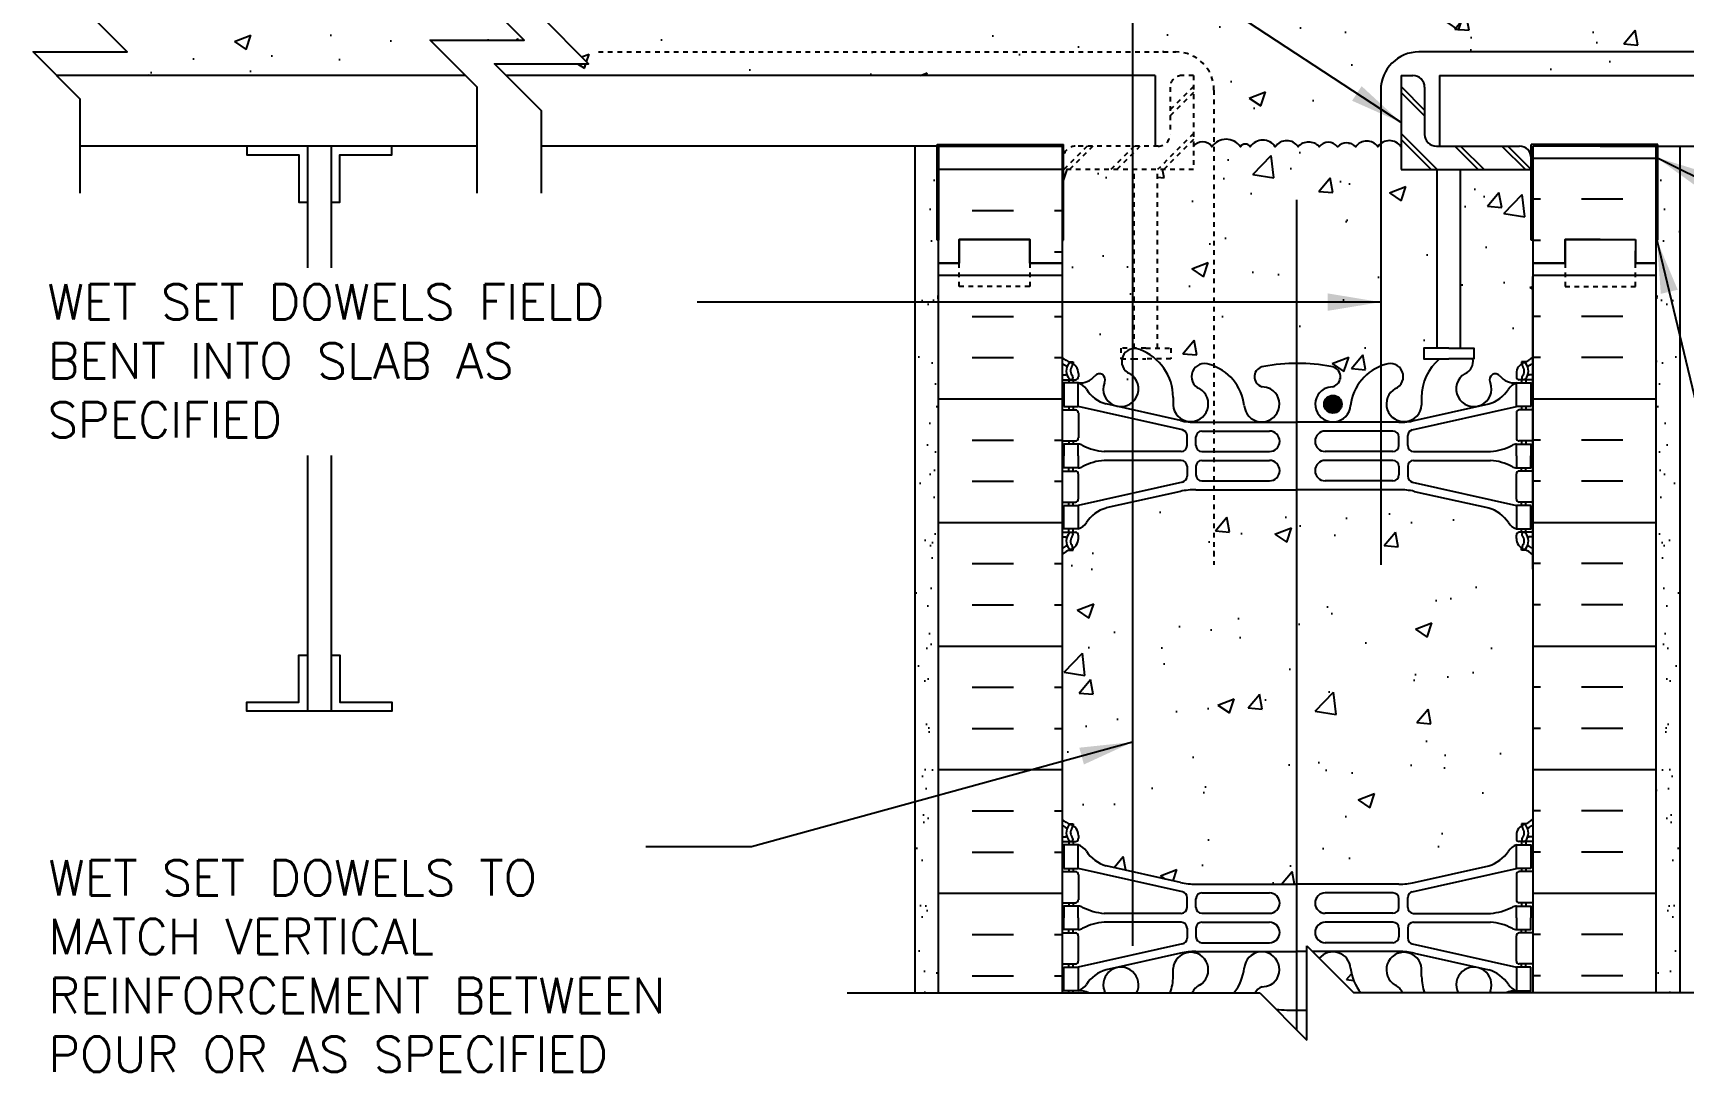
# Model space of a CAD drawing. Header units: inches. Extents: x 327.1 to 422.2, y 123.4 to 190.9.
# Drawn here: x 368.47 to 403.55, y 150.19 to 172.25 of the extents above; entities that cross this region are included whole.
import ezdxf

# ---------------------------------------------------------------- set-up
doc = ezdxf.new("R2010")
doc.units = ezdxf.units.IN
doc.header["$LTSCALE"] = 0.5
doc.header["$MEASUREMENT"] = 0
doc.linetypes.add('DASHED2', pattern=[0.375, 0.25, -0.125])
doc.linetypes.add('HIDDEN2', pattern=[0.1875, 0.125, -0.0625])
for name, color, linetype in [('HATCH', 12, 'Continuous'), ('line25', 2, 'Continuous'), ('LINE3', 3, 'Continuous'), ('LINE50', 5, 'Continuous'), ('LINE9', 9, 'Continuous'), ('TEXT', 4, 'Continuous'), ('Web_Edge', 9, 'Continuous')]:
    doc.layers.add(name, color=color, linetype=linetype)
doc.styles.add('DIM', font='romans.shx', dxfattribs={"width": 0.7})
doc.styles.add('ROMANS', font='romans.shx', dxfattribs={"height": 0.75})
doc.dimstyles.new('ext_12', dxfattribs={"dimscale": 12, "dimtxt": 0.09375, "dimasz": 0.09375, "dimexe": 0.09375, "dimexo": 0.0625, "dimgap": 0.0625, "dimtad": 1, "dimdec": 1, "dimzin": 3, "dimdsep": 46, "dimlunit": 4, "dimtxsty": 'DIM', "dimcen": 0.09, "dimdle": 0.09375, "dimclrt": 4, "dimadec": 0, "dimazin": 0, "dimtfac": 1, "dimtdec": 1, "dimtmove": 2, "dimatfit": 3, "dimfxl": 1, "dimfrac": 2, "dimtolj": 1, "dimtzin": 0, "dimarcsym": 0})

msp = doc.modelspace()

# ---------------------------------------------------------------- hatches: boundary and pattern name
at = {"layer": 'HATCH'}
h = msp.add_hatch(dxfattribs=at)
h.set_pattern_fill('AR-CONC', color=256, scale=0.5)
h.set_pattern_definition([(50, (0, 0), (3.5863, -0.31376), [0.375, -4.125]), (355, (0, 0), (-0.693757, 3.76096), [0.3, -3.3]), (100.45144, (0.299, -0.026), (2.892544, 3.4472), [0.3187, -3.50571]), (46.1842, (0, 1), (5.336207, -0.827596), [0.5625, -6.1875]), (96.6356, (0.4447, 0.931), (4.67331, 4.870593), [0.47805, -5.25857]), (351.1842, (0, 1), (4.67331, 4.87059), [0.45, -4.95]), (21, (0.5, 0.75), (2.984535, -2.013094), [0.375, -4.125]), (326, (0.5, 0.75), (1.216577, 3.62575), [0.3, -3.3]), (71.45144, (0.7487, 0.5822), (4.201112, 1.612656), [0.3187, -3.50571]), (37.5, (0, 0), (0.0607993, 1.6644693), [0, -3.26, 0, -3.35, 0, -3.3125]), (7.5, (0, 0), (1.315348, 1.9720586), [0, -1.91, 0, -3.185, 0, -1.2625]), (327.5, (-1.115, 0), (2.669112, -0.1127744), [0, -1.25, 0, -3.9, 0, -5.175]), (317.5, (-1.615, 0), (2.915931, 0.500525), [0, -1.625, 0, -2.59, 0, -3.675])])
h.paths.add_polyline_path([(400.332, 185.367), (400.332, 187.367, 0.08841), (400.186, 187.464), (400.096, 187.464), (400.096, 187.506, -0.249069), (399.986, 187.713), (399.986, 187.78, -0.414214), (400.048, 187.843), (399.73, 187.845, 0.072489), (399.633, 187.762, -0.764001), (399.416, 187.867), (398.749, 187.867, 0.143503), (398.895, 187.714, -1), (398.681, 187.203, -0.223023), (398.033, 187.867), (397.566, 187.867, -0.648279), (397.198, 187.52, -0.153931), (396.681, 187.867), (396.228, 187.867, -0.507939), (396.046, 187.562, -0.055842), (395.207, 187.5), (395.207, 186.867), (394.207, 187.867), (393.982, 187.867, -0.153931), (393.466, 187.52, -0.648279), (393.097, 187.867), (392.631, 187.867, -0.223023), (391.983, 187.203, -1), (391.769, 187.714, 0.143503), (391.915, 187.867), (391.248, 187.867, -0.763977), (391.03, 187.762, 0.09782), (390.895, 187.867), (390.615, 187.843, -0.414214), (390.678, 187.78), (390.678, 187.713, -0.249069), (390.568, 187.506), (390.568, 187.464), (390.478, 187.464, 0.088416), (390.332, 187.367), (390.332, 185.367), (390.332, 184.607), (390.411, 184.849, -0.725737), (390.517, 184.868), (390.566, 184.718), (390.692, 184.718, -0.414214), (390.742, 184.668), (390.742, 184.638), (390.842, 184.638), (390.842, 182.801, 0.108933), (390.994, 182.914, -0.8344), (391.206, 182.788), (391.194, 182.767, 2.155404), (391.733, 182.961, -1), (391.947, 183.473, -0.311223), (392.655, 182.457), (392.655, 182.292, 1.661382), (393.216, 182.644, -1), (393.43, 183.155, -0.307094), (394.168, 182.26, 1.604516), (394.727, 182.636, 0.055617), (394.548, 182.681, -0.843243), (394.582, 183.114, -0.049932), (395.332, 183.178, -0.049932), (396.082, 183.114, -0.843243), (396.116, 182.681, 0.055617), (395.937, 182.636, 1.604516), (396.495, 182.26, -0.307094), (397.234, 183.155, -1), (397.448, 182.644, 1.661382), (398.009, 182.292), (398.008, 182.437, -0.316114), (398.717, 183.473, -1), (398.931, 182.961, 2.155404), (399.469, 182.767), (399.458, 182.788, -0.834375), (399.669, 182.914, 0.10894), (399.822, 182.801), (399.822, 184.638), (399.922, 184.638), (399.922, 184.668, -0.414214), (399.972, 184.718), (400.098, 184.718), (400.141, 184.849, -0.725737), (400.247, 184.868), (400.332, 184.607)])
h.paths.add_polyline_path([(395.256, 181.373, 0.225652), (394.881, 181.748), (391.217, 181.748, 0.225652), (390.842, 181.373), (390.842, 180.533, 0.225652), (391.217, 180.158), (394.881, 180.158, 0.225652), (395.256, 180.533)])
h.paths.add_polyline_path([(395.256, 179.592, 0.225652), (394.881, 179.967), (391.217, 179.967, 0.225652), (390.842, 179.592), (390.842, 178.751, 0.225652), (391.217, 178.376), (394.881, 178.376, 0.225652), (395.256, 178.751)])
h.paths.add_polyline_path([(399.822, 179.592, 0.225652), (399.447, 179.967), (395.783, 179.967, 0.225652), (395.408, 179.592), (395.408, 178.751, 0.225652), (395.783, 178.376), (399.447, 178.376, 0.225652), (399.822, 178.751)])
h.paths.add_polyline_path([(399.822, 181.373, 0.225652), (399.447, 181.748), (395.783, 181.748, 0.225652), (395.408, 181.373), (395.408, 180.533, 0.225652), (395.783, 180.158), (399.447, 180.158, 0.225652), (399.822, 180.533)])
h.paths.add_polyline_path([(399.822, 176.054), (399.702, 176.254), (399.702, 176.367), (399.702, 176.479), (399.822, 176.679), (399.822, 178.04, 0.268138), (399.661, 178.189), (391.003, 178.189, 0.268156), (390.842, 178.04), (390.842, 176.679), (390.962, 176.479), (390.962, 176.367), (390.962, 176.254), (390.842, 176.054), (390.842, 174.693, 0.268156), (391.003, 174.545), (399.661, 174.545, 0.268138), (399.822, 174.693)])
h.paths.add_polyline_path([(394.881, 174.357), (391.217, 174.357, 0.225652), (390.842, 173.982), (390.842, 173.804, -0.074378), (391.012, 173.751, -0.520567), (391.371, 173.608, -0.520567), (391.713, 173.755, -0.520567), (392.285, 173.715, -0.520567), (392.567, 173.836, -0.520567), (392.929, 173.992, -0.362673), (393.582, 174.091, -0.132818), (393.768, 173.896, -0.520567), (394.072, 173.775, -0.520567), (394.563, 173.818, -0.520567), (394.908, 173.867, -0.268957), (395.235, 174.034, 0.202087)])
h.paths.add_polyline_path([(411.395, 173.851), (399.967, 173.851), (399.967, 173.867, 0.513851), (399.506, 173.889, 0.520567), (398.908, 173.867, 0.520567), (398.563, 173.818, 0.520567), (398.072, 173.775, 0.222996), (397.967, 173.908, 0.222996), (397.861, 173.775, 0.520567), (397.371, 173.818, 0.520567), (397.026, 173.867, 0.520567), (396.427, 173.889, 0.513851), (395.967, 173.867, 0.513851), (395.506, 173.889, 0.520567), (394.908, 173.867, 0.520567), (394.563, 173.818, 0.520567), (394.072, 173.775, 0.520567), (393.768, 173.896, 0.132818), (393.582, 174.091, 0.362673), (392.929, 173.992, 0.520567), (392.567, 173.836, 0.520567), (392.285, 173.715, 0.520567), (391.713, 173.755, 0.520567), (391.371, 173.608, 0.520567), (391.012, 173.751, 0.074378), (390.842, 173.804, 0.060531), (390.697, 173.81), (390.697, 173.851), (379.269, 173.851), (379.269, 172.601), (380.269, 171.601), (378.269, 171.601), (378.519, 171.351), (392.313, 171.351), (392.313, 169.851), (392.377, 169.851, 0.414214), (392.627, 170.101), (392.627, 171.101, -0.414214), (392.877, 171.351), (393.127, 171.351), (393.127, 169.847, -0.506637), (393.516, 169.839, -0.520567), (394.12, 169.839, -0.520567), (394.332, 169.839, -0.520567), (394.863, 169.839, -0.520567), (395.349, 169.839, -0.435584), (395.796, 169.839, -0.484254), (396.184, 169.839, -0.42751), (396.576, 169.839, -0.520567), (397.039, 169.839, -0.522), (397.536, 169.838), (397.536, 171.351), (397.786, 171.351, -0.414214), (398.036, 171.101), (398.036, 170.101, 0.414214), (398.286, 169.851), (398.351, 169.851), (398.351, 171.351), (412.145, 171.351), (412.395, 171.601), (410.395, 171.601), (411.395, 172.601)])
h.paths.add_polyline_path([(399.506, 173.889, -0.319149), (399.822, 173.981), (399.822, 173.982, 0.225652), (399.447, 174.357), (395.783, 174.357, 0.225652), (395.408, 173.982), (395.408, 173.979, -0.091779), (395.506, 173.889, -0.513851), (395.967, 173.867, -0.513851), (396.427, 173.889, -0.520567), (397.026, 173.867, -0.520567), (397.371, 173.818, -0.520567), (397.861, 173.775, -0.222996), (397.967, 173.908, -0.222996), (398.072, 173.775, -0.520567), (398.563, 173.818, -0.520567), (398.908, 173.867, -0.520567)])
h.paths.add_polyline_path([(376.904, 172.101), (378.904, 172.101), (377.983, 173.022), (369.466, 173.022), (369.466, 172.851), (370.466, 171.851), (368.466, 171.851), (368.966, 171.351), (377.654, 171.351)])
h.paths.add_polyline_path([(377.904, 173.851), (369.466, 173.851), (369.466, 173.022), (377.983, 173.022), (377.904, 173.101)])
h.paths.add_polyline_path([(421.197, 172.851), (421.197, 173.022), (412.68, 173.022), (411.76, 172.101), (413.76, 172.101), (413.01, 171.351), (421.697, 171.351), (422.197, 171.851), (420.197, 171.851)])
h.paths.add_polyline_path([(421.197, 173.851), (412.76, 173.851), (412.76, 173.101), (412.68, 173.022), (421.197, 173.022)])
h.paths.add_polyline_path([(398.301, 169.351), (397.536, 169.351), (397.536, 169.838, 0.522), (397.039, 169.839, 0.520567), (396.576, 169.839, 0.42751), (396.184, 169.839, 0.484254), (395.796, 169.839, 0.435584), (395.349, 169.839, 0.520567), (394.863, 169.839, 0.520567), (394.332, 169.839, 0.520567), (394.12, 169.839, 0.463125), (393.56, 169.891), (393.56, 165.18, -0.280812), (394.204, 164.318, 1.604516), (394.763, 164.693, 0.044004), (394.622, 164.733, -0.921438), (394.618, 165.171, -0.047544), (395.332, 165.236, -0.047544), (396.046, 165.171, -0.921438), (396.042, 164.733, 0.044004), (395.901, 164.693, 1.604516), (396.459, 164.318, -0.307094), (397.198, 165.213, -1), (397.412, 164.702, 1.661382), (397.973, 164.349), (397.972, 164.495, -0.220594), (398.349, 165.333), (398.022, 165.333), (398.022, 165.559), (398.301, 165.559)])
h.paths.add_polyline_path([(400.332, 167.851), (400.301, 167.851), (400.301, 169.351), (398.801, 169.351), (398.801, 165.559), (399.079, 165.559), (399.079, 165.333), (399.059, 165.333, -0.360987), (398.895, 165.019, 2.155404), (399.433, 164.825), (399.422, 164.846, -0.834375), (399.633, 164.972, 0.23174), (399.991, 164.821), (400.096, 164.821), (400.096, 164.891), (400.048, 164.891, -0.414214), (399.986, 164.953), (399.986, 165.021, -0.249069), (400.096, 165.228), (400.096, 165.269), (400.186, 165.269, 0.08841), (400.332, 165.367)])
h.paths.add_polyline_path([(393.56, 169.891, 0.046283), (393.516, 169.839, 0.506637), (393.127, 169.847), (393.127, 169.351), (392.363, 169.351), (392.363, 165.559), (392.642, 165.559), (392.642, 165.333), (392.315, 165.333, -0.21593), (392.691, 164.514), (392.691, 164.349, 1.661382), (393.252, 164.702, -1), (393.466, 165.213, -0.024195), (393.56, 165.18)])
h.paths.add_polyline_path([(391.863, 169.351), (390.363, 169.351), (390.363, 167.851), (390.332, 167.851), (390.332, 167.367), (390.332, 165.367, 0.088416), (390.478, 165.269), (390.568, 165.269), (390.568, 165.228, -0.249069), (390.678, 165.021), (390.678, 164.953, -0.414214), (390.615, 164.891), (390.568, 164.891), (390.568, 164.821), (390.673, 164.821, 0.231736), (391.03, 164.972, -0.8344), (391.242, 164.846), (391.23, 164.825, 2.155404), (391.769, 165.019, -0.360987), (391.605, 165.333), (391.584, 165.333), (391.584, 165.559), (391.863, 165.559)])
h.paths.add_polyline_path([(400.332, 161.174, 0.08841), (400.186, 161.272), (400.096, 161.272), (400.096, 161.313, -0.249069), (399.986, 161.521), (399.986, 161.588, -0.414214), (400.048, 161.651), (400.096, 161.651), (400.096, 161.721), (399.991, 161.721, -0.155529), (399.815, 161.855, 0.180914), (399.397, 162.166), (397.817, 162.519, 0.054974), (397.49, 162.555), (395.332, 162.555), (393.174, 162.555, 0.054974), (392.847, 162.519), (391.266, 162.166, 0.180914), (390.849, 161.855, -0.155529), (390.673, 161.721), (390.568, 161.721), (390.568, 161.651), (390.615, 161.651, -0.414214), (390.678, 161.588), (390.678, 161.521, -0.249069), (390.568, 161.313), (390.568, 161.272), (390.478, 161.272, 0.088416), (390.332, 161.174), (390.332, 155.559, 0.088416), (390.478, 155.462), (390.568, 155.462), (390.568, 155.42, -0.249069), (390.678, 155.213), (390.678, 155.145, -0.414214), (390.615, 155.083), (390.568, 155.083), (390.568, 155.013), (390.673, 155.013, -0.155529), (390.849, 154.879, 0.180914), (391.266, 154.567), (392.847, 154.214, 0.054974), (393.174, 154.178), (395.332, 154.178), (397.49, 154.178, 0.054974), (397.817, 154.214), (399.397, 154.567, 0.180914), (399.815, 154.879, -0.155529), (399.991, 155.013), (400.096, 155.013), (400.096, 155.083), (400.048, 155.083, -0.414214), (399.986, 155.145), (399.986, 155.213, -0.249069), (400.096, 155.42), (400.096, 155.462), (400.186, 155.462, 0.08841), (400.332, 155.559)])
h.paths.add_polyline_path([(394.202, 152.393, -0.140509), (393.982, 151.867), (394.435, 151.867, -0.234755), (394.584, 151.994, 0.055617), (394.763, 152.04, 1.661382)])
h.paths.add_polyline_path([(395.535, 151.502, -0.013449), (395.332, 151.497, -0.030026), (394.879, 151.522), (395.535, 150.867)])
h.paths.add_polyline_path([(395.798, 152.603), (396.535, 151.867), (396.681, 151.867, -0.140509), (396.462, 152.393, 0.676263)])
h.paths.add_polyline_path([(397.973, 152.384, 1.661382), (397.412, 152.031, -0.213387), (397.566, 151.867), (398.033, 151.867, -0.082475), (397.972, 152.219)])
h.paths.add_polyline_path([(398.749, 151.867), (399.416, 151.867, -0.042992), (399.422, 151.887), (399.433, 151.909, 1.536615)])
h.paths.add_polyline_path([(392.691, 152.384), (392.691, 152.219, -0.082475), (392.631, 151.867), (393.097, 151.867, -0.213387), (393.252, 152.031, 1.661382)])
h.paths.add_polyline_path([(391.23, 151.909), (391.242, 151.887, -0.042992), (391.248, 151.867), (391.915, 151.867, 1.536615)])
h = msp.add_hatch(dxfattribs=at)
h.set_pattern_fill('INSUL', color=256, scale=7, style=0)
h.set_pattern_definition([(0, (-2535.8298, -229.6428), (0, 2.625), []), (0, (-2535.8298, -228.7678), (0, 2.625), [0.875, -0.875]), (0, (-2535.8298, -227.8928), (0, 2.625), [0.875, -0.875])])
h.paths.add_polyline_path([(390.332, 169.851), (387.707, 169.851), (387.707, 167.367), (388.144, 167.367), (388.144, 167.867), (389.644, 167.867), (389.644, 167.367), (390.332, 167.367)])
h.paths.add_polyline_path([(387.707, 173.851), (390.332, 173.851), (390.332, 185.367), (389.644, 185.367), (389.644, 185.867), (388.144, 185.867), (388.144, 185.367), (387.707, 185.367)])
h = msp.add_hatch(dxfattribs=at)
h.set_pattern_fill('AR-SAND', color=256, scale=0.5, style=0)
h.set_pattern_definition([(142.5, (512.034, 32.35325), (0.0314967, 0.963412), [0, -0.76, 0, -0.85, 0, -0.8125]), (172.5, (512.034, 32.3532), (-0.884888, 1.411073), [0, -0.41, 0, -0.685, 0, -0.2625]), (212.5, (512.649, 32.35325), (-1.557071, 0.0028295), [0, -0.25, 0, -0.9, 0, -1.175]), (222.5, (512.649, 32.3532), (-1.503063, 0.438838), [0, -0.125, 0, -0.59, 0, -0.675])])
h.paths.add_polyline_path([(387.207, 169.851), (387.707, 169.851), (387.707, 160.867), (387.707, 151.867), (387.207, 151.867)])
h = msp.add_hatch(dxfattribs=at)
h.set_pattern_fill('INSUL', color=256, scale=7, style=0)
h.set_pattern_definition([(180, (3326.4934, -229.4052), (0, 2.625), []), (180, (3326.4934, -228.5302), (0, 2.625), [0.875, -0.875]), (180, (3326.4934, -227.6552), (0, 2.625), [0.875, -0.875])])
h.paths.add_polyline_path([(402.957, 169.864), (400.332, 169.864), (400.332, 167.604), (401.019, 167.604), (401.019, 168.104), (402.519, 168.104), (402.519, 167.604), (402.957, 167.604)])
h = msp.add_hatch(dxfattribs=at)
h.set_pattern_fill('AR-SAND', color=256, scale=0.5, style=0)
h.set_pattern_definition([(37.5, (278.6297, 32.35325), (-0.0314967, 0.963412), [0, -0.76, 0, -0.85, 0, -0.8125]), (7.5, (278.6297, 32.3532), (0.884888, 1.411073), [0, -0.41, 0, -0.685, 0, -0.2625]), (327.5, (278.0147, 32.35325), (1.557071, 0.0028295), [0, -0.25, 0, -0.9, 0, -1.175]), (317.5, (278.0147, 32.3532), (1.503063, 0.438838), [0, -0.125, 0, -0.59, 0, -0.675])])
h.paths.add_polyline_path([(403.457, 169.851), (402.957, 169.851), (402.957, 160.867), (402.957, 151.867), (403.457, 151.867)])
h = msp.add_hatch(dxfattribs=at)
h.set_pattern_fill('INSUL', color=256, scale=7, style=0)
h.set_pattern_definition([(0, (-2535.8298, -247.6428), (0, 2.625), []), (0, (-2535.8298, -246.7678), (0, 2.625), [0.875, -0.875]), (0, (-2535.8298, -245.8928), (0, 2.625), [0.875, -0.875])])
h.paths.add_polyline_path([(387.707, 151.867), (390.332, 151.867), (390.332, 167.367), (389.644, 167.367), (389.644, 167.867), (388.144, 167.867), (388.144, 167.367), (387.707, 167.367)])
h = msp.add_hatch(dxfattribs=at)
h.set_pattern_fill('INSUL', color=256, scale=7, style=0)
h.set_pattern_definition([(180, (3326.4934, -247.6428), (0, 2.625), []), (180, (3326.4934, -246.7678), (0, 2.625), [0.875, -0.875]), (180, (3326.4934, -245.8928), (0, 2.625), [0.875, -0.875])])
h.paths.add_polyline_path([(400.332, 151.867), (402.957, 151.867), (402.957, 167.367), (402.519, 167.367), (402.519, 167.867), (401.019, 167.867), (401.019, 167.367), (400.332, 167.367)])
at = {"layer": 'LINE3'}
msp.add_hatch(color=256, dxfattribs=at).paths.add_polyline_path([(395.9, 164.369, 1), (396.275, 164.369, 1)])

# ---------------------------------------------------------------- linework, layer by layer
at = {"layer": 'HATCH', "linetype": 'HIDDEN2'}
for p, q in [((380.483, 171.851), (392.748, 171.851)), ((393.127, 171.351), (392.877, 171.351)), ((393.127, 171.351), (393.127, 169.351)), ((393.127, 171.116), (392.627, 170.616)), ((392.627, 171.101), (392.627, 170.101)), ((393.127, 170.991), (392.627, 170.491)), ((393.56, 171.039), (393.56, 160.961)), ((390.863, 169.851), (390.363, 169.351)), ((390.988, 169.851), (390.488, 169.351)), ((392.377, 169.851), (390.613, 169.851)), ((391.863, 169.851), (391.363, 169.351)), ((391.988, 169.851), (391.488, 169.351)), ((393.127, 170.116), (392.363, 169.351)), ((393.127, 169.991), (392.488, 169.351)), ((390.363, 169.351), (390.363, 169.601)), ((393.127, 169.351), (390.363, 169.351)), ((391.863, 165.559), (391.863, 169.351)), ((392.363, 165.559), (392.363, 169.351))]:
    msp.add_line(p, q, dxfattribs=at)
at = {"layer": 'HATCH'}
for p, q in [((397.536, 171.116), (398.036, 170.616)), ((397.536, 170.991), (398.036, 170.491)), ((397.536, 170.116), (398.301, 169.351)), ((397.536, 169.991), (398.176, 169.351)), ((398.676, 169.851), (399.176, 169.351)), ((398.801, 169.851), (399.301, 169.351)), ((399.676, 169.851), (400.176, 169.351)), ((399.801, 169.851), (400.301, 169.351))]:
    msp.add_line(p, q, dxfattribs=at)
msp.add_lwpolyline([(397.536, 169.839, 0.520567), (397.039, 169.839, 0.520567), (396.576, 169.839, 0.42751), (396.184, 169.839, 0.484254), (395.796, 169.839, 0.435584), (395.349, 169.839, 0.520567), (394.863, 169.839, 0.520567), (394.332, 169.839, 0.520567), (394.12, 169.839, 0.520567), (393.516, 169.839, 0.520567), (393.121, 169.839)], format="xyb", dxfattribs=at)
at = {"layer": 'HATCH', "linetype": 'HIDDEN2'}
for points in [[(392.113, 165.559), (391.584, 165.559), (391.584, 165.333), (391.844, 165.333)], [(391.844, 165.333), (392.113, 165.333)], [(392.113, 165.559), (392.642, 165.559), (392.642, 165.333), (392.113, 165.333)]]:
    msp.add_lwpolyline(points, dxfattribs=at)
for centre, radius, start, end in [((392.748, 171.039), 0.812, 0, 90), ((392.877, 171.101), 0.25, 90, 180), ((390.613, 169.601), 0.25, 90, 180), ((392.377, 170.101), 0.25, 270, 0)]:
    msp.add_arc(centre, radius, start, end, dxfattribs=at)
at = {"layer": 'line25'}
for p, q in [((397.536, 171.351), (397.536, 169.351)), ((397.536, 171.351), (397.786, 171.351)), ((398.036, 171.101), (398.036, 170.101)), ((387.676, 167.851), (387.676, 169.883)), ((387.676, 169.883), (390.363, 169.883)), ((387.707, 169.851), (390.332, 169.851)), ((387.707, 169.851), (387.707, 167.851)), ((390.332, 169.851), (390.332, 167.367)), ((390.332, 169.851), (390.332, 167.851)), ((390.363, 167.851), (390.363, 169.883)), ((398.286, 169.851), (400.051, 169.851)), ((402.988, 169.883), (400.301, 169.883)), ((400.301, 167.851), (400.301, 169.883)), ((402.957, 169.851), (400.332, 169.851)), ((400.332, 169.851), (400.332, 167.851)), ((402.957, 169.851), (402.957, 167.851)), ((402.988, 167.851), (402.988, 169.883)), ((400.301, 169.351), (400.301, 169.601)), ((400.332, 169.614), (400.332, 151.867)), ((397.536, 169.351), (400.301, 169.351)), ((398.301, 165.559), (398.301, 169.351)), ((398.801, 165.559), (398.801, 169.351)), ((387.707, 167.851), (387.676, 167.851)), ((390.332, 167.851), (390.363, 167.851)), ((400.332, 167.851), (400.301, 167.851)), ((402.957, 167.851), (402.988, 167.851)), ((390.332, 167.367), (390.332, 151.867)), ((400.332, 160.867), (400.332, 167.085))]:
    msp.add_line(p, q, dxfattribs=at)
at = {"layer": 'line25', "color": 192}
for p, q in [((377.904, 169.851), (369.466, 169.851)), ((388.894, 169.851), (379.269, 169.851)), ((401.769, 169.851), (411.395, 169.851))]:
    msp.add_line(p, q, dxfattribs=at)
at = {"layer": 'line25'}
for points in [[(398.551, 165.559), (398.022, 165.559), (398.022, 165.333), (398.551, 165.333)], [(398.551, 165.559), (399.079, 165.559), (399.079, 165.333), (398.82, 165.333)], [(398.82, 165.333), (398.551, 165.333)]]:
    msp.add_lwpolyline(points, dxfattribs=at)
for centre, start, end in [((397.786, 171.101), 0, 90), ((398.286, 170.101), 180, 270), ((400.051, 169.601), 0, 90)]:
    msp.add_arc(centre, 0.25, start, end, dxfattribs=at)
at = {"layer": 'LINE3'}
for p, q in [((391.832, 187.367), (391.832, 152.867)), ((410.18, 171.851), (397.916, 171.851)), ((397.103, 171.039), (397.103, 160.961)), ((395.316, 168.711), (395.316, 151.086))]:
    msp.add_line(p, q, dxfattribs=at)
msp.add_circle((396.088, 164.369), 0.188, dxfattribs=at)
msp.add_arc((397.916, 171.039), 0.812, 90, 180, dxfattribs=at)
at = {"layer": 'LINE50'}
for p, q in [((387.707, 167.367), (387.707, 169.851)), ((402.957, 160.867), (402.957, 169.851)), ((387.707, 169.571), (387.707, 169.614)), ((387.707, 169.571), (387.707, 169.614)), ((402.957, 169.571), (402.957, 169.614)), ((402.957, 169.571), (402.957, 169.614)), ((401.019, 167.367), (401.019, 167.867)), ((401.019, 167.867), (402.519, 167.867)), ((402.519, 167.867), (402.519, 167.367)), ((387.707, 151.867), (387.707, 167.367)), ((400.332, 167.367), (401.019, 167.367)), ((402.519, 167.367), (402.957, 167.367)), ((402.957, 151.867), (402.957, 167.367))]:
    msp.add_line(p, q, dxfattribs=at)
for points in [[(387.707, 167.367), (388.144, 167.367), (388.144, 167.867), (389.644, 167.867), (389.644, 167.367), (390.332, 167.367)], [(390.332, 167.367), (389.644, 167.367), (389.644, 167.867), (388.144, 167.867), (388.144, 167.367), (387.707, 167.367)], [(401.769, 167.867), (401.019, 167.867), (401.019, 167.367), (400.332, 167.367)], [(402.957, 167.367), (402.519, 167.367), (402.519, 167.629)], [(402.957, 167.367), (402.519, 167.367), (402.519, 167.629)]]:
    msp.add_lwpolyline(points, dxfattribs=at)
at = {"layer": 'LINE9'}
for p, q in [((377.654, 171.351), (368.966, 171.351)), ((392.313, 171.351), (378.519, 171.351)), ((392.313, 171.351), (392.313, 169.851)), ((398.351, 171.351), (412.145, 171.351)), ((398.351, 171.351), (398.351, 169.851)), ((374.3, 169.851), (374.3, 167.267)), ((374.8, 169.851), (374.8, 167.267)), ((387.207, 169.851), (387.207, 151.867)), ((387.707, 169.614), (387.707, 169.851)), ((387.707, 169.614), (387.707, 169.851)), ((402.957, 169.614), (402.957, 169.851)), ((402.957, 169.614), (402.957, 169.851)), ((403.457, 169.851), (403.457, 151.867)), ((374.3, 163.279), (374.3, 157.851)), ((374.8, 163.279), (374.8, 157.851)), ((395.535, 150.867), (395.535, 152.867)), ((395.535, 152.867), (396.535, 151.867)), ((385.766, 151.867), (394.535, 151.867)), ((394.535, 151.867), (395.535, 150.867)), ((405.304, 151.867), (396.535, 151.867))]:
    msp.add_line(p, q, dxfattribs=at)
for points in [[(369.466, 168.851), (369.466, 170.851), (368.466, 171.851), (370.466, 171.851), (369.466, 172.851), (369.466, 174.851)], [(377.904, 168.851), (377.904, 171.101), (376.904, 172.101), (378.904, 172.101), (377.904, 173.101), (377.904, 174.851)], [(379.269, 168.851), (379.269, 170.601), (378.269, 171.601), (380.269, 171.601), (379.269, 172.601), (379.269, 174.851)], [(374.8, 168.664), (374.988, 168.664), (374.988, 169.664), (376.09, 169.664), (376.09, 169.851), (373.011, 169.851), (373.011, 169.664), (374.113, 169.664), (374.113, 168.664), (374.3, 168.664)], [(374.8, 159.039), (374.988, 159.039), (374.988, 158.039), (376.09, 158.039), (376.09, 157.851), (373.011, 157.851), (373.011, 158.039), (374.113, 158.039), (374.113, 159.039), (374.3, 159.039)]]:
    msp.add_lwpolyline(points, dxfattribs=at)
at = {"layer": 'LINE9', "linetype": 'DASHED2', "ltscale": 0.15}
for points in [[(389.644, 167.367), (389.644, 167.367), (389.644, 166.867), (388.144, 166.867), (388.144, 167.367), (388.144, 167.367)], [(389.644, 167.367), (389.644, 167.367), (389.644, 166.867), (388.144, 166.867), (388.144, 167.367), (388.144, 167.367)], [(401.019, 167.367), (401.019, 167.367), (401.019, 166.867), (402.519, 166.867), (402.519, 167.367), (402.519, 167.367)], [(401.019, 167.367), (401.019, 167.367), (401.019, 166.867), (402.519, 166.867), (402.519, 167.367), (402.519, 167.367)]]:
    msp.add_lwpolyline(points, dxfattribs=at)
at = {"layer": 'Web_Edge'}
for p, q in [((390.478, 165.269), (390.568, 165.269)), ((390.568, 165.269), (390.568, 165.228)), ((400.186, 165.269), (400.096, 165.269)), ((400.096, 165.269), (400.096, 165.228)), ((390.332, 164.991), (390.41, 164.991)), ((390.332, 164.891), (390.615, 164.891)), ((390.478, 164.891), (390.478, 164.821)), ((390.568, 164.891), (390.568, 164.821)), ((390.678, 165.021), (390.678, 164.953)), ((399.986, 165.021), (399.986, 164.953)), ((400.332, 164.891), (400.048, 164.891)), ((400.096, 164.891), (400.096, 164.821)), ((400.186, 164.891), (400.186, 164.821)), ((400.332, 164.991), (400.254, 164.991)), ((391.23, 164.825), (391.242, 164.846)), ((399.433, 164.825), (399.422, 164.846)), ((390.332, 164.251), (390.615, 164.251)), ((390.478, 164.321), (390.478, 164.251)), ((390.568, 164.321), (390.568, 164.251)), ((392.89, 163.824), (390.673, 164.321)), ((390.678, 164.188), (390.678, 163.653)), ((392.847, 164.022), (391.266, 164.375)), ((392.691, 164.514), (392.691, 164.349)), ((397.773, 163.824), (399.991, 164.321)), ((397.817, 164.022), (399.397, 164.375)), ((397.972, 164.514), (397.973, 164.349)), ((399.986, 164.188), (399.986, 163.653)), ((400.332, 164.251), (400.048, 164.251)), ((400.096, 164.321), (400.096, 164.251)), ((400.186, 164.321), (400.186, 164.251)), ((393.174, 163.986), (395.332, 163.986)), ((397.49, 163.986), (395.332, 163.986)), ((390.332, 163.591), (390.615, 163.591)), ((390.478, 163.591), (390.478, 163.521)), ((390.568, 163.591), (390.568, 163.521)), ((392.988, 163.49), (392.988, 163.702)), ((393.176, 163.49), (393.176, 163.674)), ((393.301, 163.799), (394.74, 163.799)), ((397.363, 163.799), (395.924, 163.799)), ((397.488, 163.49), (397.488, 163.674)), ((397.676, 163.49), (397.676, 163.702)), ((400.332, 163.591), (400.048, 163.591)), ((400.096, 163.591), (400.096, 163.521)), ((400.186, 163.591), (400.186, 163.521)), ((392.863, 163.365), (391.226, 163.365)), ((392.863, 163.176), (391.226, 163.176)), ((393.301, 163.365), (394.74, 163.365)), ((393.301, 163.176), (394.74, 163.176)), ((397.363, 163.365), (395.924, 163.365)), ((397.363, 163.176), (395.924, 163.176)), ((397.801, 163.365), (399.438, 163.365)), ((397.801, 163.176), (399.438, 163.176)), ((390.332, 162.951), (390.615, 162.951)), ((390.478, 162.951), (390.478, 163.021)), ((390.568, 162.951), (390.568, 163.021)), ((390.678, 162.353), (390.678, 162.888)), ((392.988, 163.051), (392.988, 162.839)), ((393.176, 163.051), (393.176, 162.867)), ((397.488, 163.051), (397.488, 162.867)), ((397.676, 163.051), (397.676, 162.839)), ((399.986, 162.353), (399.986, 162.888)), ((400.332, 162.951), (400.048, 162.951)), ((400.096, 162.951), (400.096, 163.021)), ((400.186, 162.951), (400.186, 163.021)), ((392.89, 162.717), (390.673, 162.221)), ((392.847, 162.519), (391.266, 162.166)), ((393.174, 162.555), (395.332, 162.555)), ((393.301, 162.742), (394.74, 162.742)), ((397.49, 162.555), (395.332, 162.555)), ((397.363, 162.742), (395.924, 162.742)), ((397.773, 162.717), (399.991, 162.221)), ((397.817, 162.519), (399.397, 162.166)), ((390.332, 162.291), (390.615, 162.291)), ((390.478, 162.221), (390.478, 162.291)), ((390.568, 162.221), (390.568, 162.291)), ((400.332, 162.291), (400.048, 162.291)), ((400.096, 162.221), (400.096, 162.291)), ((400.186, 162.221), (400.186, 162.291)), ((390.332, 161.651), (390.615, 161.651)), ((390.332, 161.551), (390.41, 161.551)), ((390.478, 161.651), (390.478, 161.721)), ((390.568, 161.651), (390.568, 161.721)), ((390.678, 161.521), (390.678, 161.588)), ((399.986, 161.521), (399.986, 161.588)), ((400.332, 161.651), (400.048, 161.651)), ((400.096, 161.651), (400.096, 161.721)), ((400.186, 161.651), (400.186, 161.721)), ((400.332, 161.551), (400.254, 161.551)), ((390.478, 161.272), (390.568, 161.272)), ((390.568, 161.272), (390.568, 161.313)), ((400.096, 161.272), (400.096, 161.313)), ((400.186, 161.272), (400.096, 161.272)), ((390.478, 155.462), (390.568, 155.462)), ((390.568, 155.462), (390.568, 155.42)), ((400.186, 155.462), (400.096, 155.462)), ((400.096, 155.462), (400.096, 155.42)), ((390.332, 155.183), (390.41, 155.183)), ((390.332, 155.083), (390.615, 155.083)), ((390.478, 155.083), (390.478, 155.013)), ((390.568, 155.083), (390.568, 155.013)), ((390.678, 155.213), (390.678, 155.145)), ((399.986, 155.213), (399.986, 155.145)), ((400.332, 155.083), (400.048, 155.083)), ((400.096, 155.083), (400.096, 155.013)), ((400.186, 155.083), (400.186, 155.013)), ((400.332, 155.183), (400.254, 155.183)), ((390.332, 154.443), (390.615, 154.443)), ((390.478, 154.513), (390.478, 154.443)), ((390.568, 154.513), (390.568, 154.443)), ((392.89, 154.016), (390.673, 154.513)), ((390.678, 154.38), (390.678, 153.845)), ((392.847, 154.214), (391.266, 154.567)), ((397.773, 154.016), (399.991, 154.513)), ((397.817, 154.214), (399.397, 154.567)), ((399.986, 154.38), (399.986, 153.845)), ((400.332, 154.443), (400.048, 154.443)), ((400.096, 154.513), (400.096, 154.443)), ((400.186, 154.513), (400.186, 154.443)), ((393.174, 154.178), (395.332, 154.178)), ((397.49, 154.178), (395.332, 154.178)), ((390.332, 153.783), (390.615, 153.783)), ((390.478, 153.783), (390.478, 153.713)), ((390.568, 153.783), (390.568, 153.713)), ((392.988, 153.682), (392.988, 153.894)), ((393.176, 153.683), (393.176, 153.867)), ((393.301, 153.992), (394.74, 153.992)), ((397.363, 153.992), (395.924, 153.992)), ((397.488, 153.683), (397.488, 153.867)), ((397.676, 153.682), (397.676, 153.894)), ((400.332, 153.783), (400.048, 153.783)), ((400.096, 153.783), (400.096, 153.713)), ((400.186, 153.783), (400.186, 153.713)), ((392.863, 153.557), (391.226, 153.557)), ((392.863, 153.369), (391.226, 153.369)), ((393.301, 153.558), (394.74, 153.558)), ((393.301, 153.368), (394.74, 153.368)), ((397.363, 153.558), (395.924, 153.558)), ((397.363, 153.368), (395.924, 153.368)), ((397.801, 153.557), (399.438, 153.557)), ((397.801, 153.369), (399.438, 153.369)), ((390.332, 153.143), (390.615, 153.143)), ((390.478, 153.143), (390.478, 153.213)), ((390.568, 153.143), (390.568, 153.213)), ((390.678, 152.545), (390.678, 153.08)), ((392.988, 153.244), (392.988, 153.031)), ((393.176, 153.243), (393.176, 153.059)), ((397.488, 153.243), (397.488, 153.059)), ((397.676, 153.244), (397.676, 153.031)), ((399.986, 152.545), (399.986, 153.08)), ((400.332, 153.143), (400.048, 153.143)), ((400.096, 153.143), (400.096, 153.213)), ((400.186, 153.143), (400.186, 153.213)), ((392.89, 152.909), (390.673, 152.413)), ((392.847, 152.711), (391.266, 152.358)), ((393.174, 152.747), (395.332, 152.747)), ((393.301, 152.934), (394.74, 152.934)), ((395.535, 152.747), (395.332, 152.747)), ((397.49, 152.747), (395.654, 152.747)), ((397.363, 152.934), (395.924, 152.934)), ((397.773, 152.909), (399.991, 152.413)), ((397.817, 152.711), (399.397, 152.358)), ((390.332, 152.483), (390.615, 152.483)), ((390.478, 152.413), (390.478, 152.483)), ((390.568, 152.413), (390.568, 152.483)), ((392.691, 152.219), (392.691, 152.384)), ((397.972, 152.219), (397.973, 152.384)), ((400.332, 152.483), (400.048, 152.483)), ((400.096, 152.413), (400.096, 152.483)), ((400.186, 152.413), (400.186, 152.483)), ((390.478, 151.867), (390.478, 151.913)), ((390.568, 151.867), (390.568, 151.913)), ((391.23, 151.909), (391.242, 151.887)), ((399.433, 151.909), (399.422, 151.887)), ((400.096, 151.867), (400.096, 151.913)), ((400.186, 151.867), (400.186, 151.913))]:
    msp.add_line(p, q, dxfattribs=at)
for points in [[(390.373, 164.321), (390.673, 164.321), (390.673, 164.821), (390.373, 164.821)], [(400.291, 164.321), (399.991, 164.321), (399.991, 164.821), (400.291, 164.821)], [(390.373, 162.221), (390.673, 162.221), (390.673, 161.721), (390.373, 161.721)], [(400.291, 162.221), (399.991, 162.221), (399.991, 161.721), (400.291, 161.721)], [(390.373, 154.513), (390.673, 154.513), (390.673, 155.013), (390.373, 155.013)], [(400.291, 154.513), (399.991, 154.513), (399.991, 155.013), (400.291, 155.013)], [(390.373, 152.413), (390.673, 152.413), (390.673, 151.913), (390.373, 151.913)], [(400.291, 152.413), (399.991, 152.413), (399.991, 151.913), (400.291, 151.913)]]:
    msp.add_lwpolyline(points, close=True, dxfattribs=at)
for points in [[(390.673, 163.271), (390.673, 163.521), (390.373, 163.521), (390.373, 163.271)], [(399.991, 163.271), (399.991, 163.521), (400.291, 163.521), (400.291, 163.271)], [(390.673, 163.271), (390.673, 163.021), (390.373, 163.021), (390.373, 163.271)], [(399.991, 163.271), (399.991, 163.021), (400.291, 163.021), (400.291, 163.271)], [(390.673, 153.463), (390.673, 153.713), (390.373, 153.713), (390.373, 153.463)], [(399.991, 153.463), (399.991, 153.713), (400.291, 153.713), (400.291, 153.463)], [(390.673, 153.463), (390.673, 153.213), (390.373, 153.213), (390.373, 153.463)], [(399.991, 153.463), (399.991, 153.213), (400.291, 153.213), (400.291, 153.463)]]:
    msp.add_lwpolyline(points, dxfattribs=at)
for centre, radius, start, end in [((390.678, 165.728), 0.5, 226.2109, 250.5288), ((390.678, 165.728), 0.6, 234.7832, 245.0748), ((390.672, 165.075), 0.25, 140.1145, 222.4609), ((390.514, 165.206), 0.045, 321.448, 139.1879), ((390.428, 165.021), 0.25, 0, 70.5288), ((391.876, 165.275), 0.277, 67.32, 247.32), ((391.6, 164.508), 1.092, 0.3332, 69.4825), ((393.359, 164.957), 0.277, 67.32, 247.32), ((395.315, 161.459), 3.777, 89.7394, 100.6275), ((395.349, 161.459), 3.777, 79.3725, 90.2606), ((397.305, 164.957), 0.277, 292.68, 112.68), ((399.064, 164.508), 1.092, 130.9277, 179.6668), ((398.788, 165.275), 0.277, 292.68, 12.0757), ((400.236, 165.021), 0.25, 109.4712, 180), ((400.15, 165.206), 0.045, 40.8121, 218.552), ((399.986, 165.728), 0.5, 289.4712, 313.7878), ((399.992, 165.075), 0.25, 317.5391, 39.8855), ((399.986, 165.728), 0.6, 294.9252, 305.2168), ((390.41, 165.01), 0.0196, 269.4032, 15.4901), ((390.416, 165.165), 0.021, 343.464, 63.9957), ((390.52, 164.937), 0.045, 222.4609, 42.4609), ((390.672, 165.075), 0.16, 140.0001, 222.4609), ((390.615, 164.953), 0.0625, 270, 0), ((390.697, 165.261), 0.441, 266.7976, 318.9873), ((391.125, 164.89), 0.125, 339.6243, 138.9873), ((391.582, 164.694), 0.375, 159.6243, 60.0685), ((393.175, 164.221), 1.034, 6.6669, 73.6635), ((394.638, 164.952), 0.22, 95.1835, 255.7396), ((396.026, 164.952), 0.22, 284.2604, 84.8165), ((397.489, 164.221), 1.034, 106.3365, 173.3331), ((399.082, 164.694), 0.375, 119.9315, 20.3757), ((399.539, 164.89), 0.125, 41.0127, 200.3757), ((399.966, 165.261), 0.441, 221.0127, 273.2024), ((400.048, 164.953), 0.0625, 180, 270), ((400.143, 164.937), 0.045, 137.5391, 317.5391), ((399.992, 165.075), 0.16, 317.5391, 39.9999), ((400.248, 165.165), 0.021, 116.0043, 196.536), ((400.254, 165.01), 0.0196, 164.5099, 270.5968), ((390.55, 164.478), 0.364, 34.9775, 70.3387), ((391.474, 165.089), 0.743, 212.7919, 253.8107), ((393.065, 164.377), 0.375, 184.2448, 60.0685), ((394.576, 164.369), 0.375, 184.2448, 60.0685), ((394.469, 163.913), 0.834, 69.3729, 82.1063), ((396.088, 164.369), 0.375, 119.9315, 355.7552), ((396.195, 163.913), 0.834, 97.8937, 110.6271), ((397.599, 164.377), 0.375, 119.9315, 355.7552), ((399.19, 165.089), 0.743, 286.1893, 327.2081), ((400.113, 164.478), 0.364, 109.6613, 145.0225), ((390.615, 164.188), 0.0625, 0, 90), ((400.048, 164.188), 0.0625, 90, 180), ((393.174, 165.486), 1.5, 257.4135, 270), ((397.49, 165.486), 1.5, 270, 282.5865), ((390.615, 163.653), 0.0625, 270, 0), ((390.669, 163.302), 0.219, 60.4937, 88.92), ((391.314, 164.531), 1.17, 242.6365, 265.6505), ((392.863, 163.49), 0.125, 270, 0), ((392.863, 163.702), 0.125, 0, 77.3767), ((393.301, 163.674), 0.125, 90, 180), ((393.301, 163.49), 0.125, 180, 270), ((394.74, 163.582), 0.217, 270, 90), ((395.924, 163.582), 0.217, 90, 270), ((397.363, 163.674), 0.125, 0, 90), ((397.363, 163.49), 0.125, 270, 360), ((397.801, 163.702), 0.125, 102.6233, 180), ((397.801, 163.49), 0.125, 180, 270), ((399.349, 164.531), 1.17, 274.3495, 297.3635), ((399.995, 163.302), 0.219, 91.08, 119.5063), ((400.048, 163.653), 0.0625, 180, 270), ((391.314, 162.01), 1.17, 94.3495, 117.3635), ((392.863, 163.051), 0.125, 0, 90), ((393.301, 163.051), 0.125, 90, 180), ((394.74, 162.959), 0.217, 270, 90), ((395.924, 162.959), 0.217, 90, 270), ((397.363, 163.051), 0.125, 0, 90), ((397.801, 163.051), 0.125, 90, 180), ((399.349, 162.01), 1.17, 62.6365, 85.6505), ((390.615, 162.888), 0.0625, 0, 90), ((390.669, 163.239), 0.219, 271.08, 299.5063), ((392.863, 162.839), 0.125, 282.6233, 0), ((393.301, 162.867), 0.125, 180, 270), ((397.363, 162.867), 0.125, 270, 0), ((397.801, 162.839), 0.125, 180, 257.3767), ((399.995, 163.239), 0.219, 240.4937, 268.92), ((400.048, 162.888), 0.0625, 90, 180), ((393.174, 161.055), 1.5, 90, 102.5865), ((397.49, 161.055), 1.5, 77.4135, 90), ((390.615, 162.353), 0.0625, 270, 0), ((391.474, 161.452), 0.743, 106.1893, 147.2081), ((399.19, 161.452), 0.743, 32.7919, 73.8107), ((400.048, 162.353), 0.0625, 180, 270), ((390.55, 162.063), 0.364, 289.6613, 325.0225), ((400.113, 162.063), 0.364, 214.9775, 250.3387), ((390.41, 161.531), 0.0196, 344.5099, 90.5968), ((390.672, 161.466), 0.25, 137.5391, 219.8855), ((390.416, 161.376), 0.021, 296.0043, 16.536), ((390.52, 161.604), 0.045, 317.5391, 137.5391), ((390.428, 161.521), 0.25, 289.4712, 360), ((390.672, 161.466), 0.16, 137.5391, 219.9999), ((390.615, 161.588), 0.0625, 360, 90), ((400.048, 161.588), 0.0625, 90, 180), ((400.236, 161.521), 0.25, 180, 250.5288), ((400.143, 161.604), 0.045, 42.4609, 222.4609), ((399.992, 161.466), 0.16, 320.0001, 42.4609), ((399.992, 161.466), 0.25, 320.1145, 42.4609), ((400.248, 161.376), 0.021, 163.464, 243.9957), ((400.254, 161.531), 0.0196, 89.4032, 195.4901), ((390.678, 160.813), 0.6, 114.9252, 125.2168), ((390.678, 160.813), 0.5, 109.4712, 133.7891), ((390.514, 161.335), 0.045, 220.8121, 38.552), ((400.15, 161.335), 0.045, 141.448, 319.1879), ((399.986, 160.813), 0.5, 46.2122, 70.5288), ((399.986, 160.813), 0.6, 54.7842, 65.0748), ((390.678, 155.92), 0.5, 226.2109, 250.5288), ((390.678, 155.92), 0.6, 234.7832, 245.0748), ((390.672, 155.267), 0.25, 140.1145, 222.4609), ((390.514, 155.398), 0.045, 321.448, 139.1879), ((390.428, 155.213), 0.25, 0, 70.5288), ((400.236, 155.213), 0.25, 109.4712, 180), ((400.15, 155.398), 0.045, 40.8121, 218.552), ((399.986, 155.92), 0.5, 289.4712, 313.7878), ((399.992, 155.267), 0.25, 317.5391, 39.8855), ((399.986, 155.92), 0.6, 294.9252, 305.2158), ((390.41, 155.202), 0.0196, 269.4032, 15.4901), ((390.416, 155.357), 0.021, 343.464, 63.9957), ((390.52, 155.129), 0.045, 222.4609, 42.4609), ((390.672, 155.267), 0.16, 140.0001, 222.4609), ((390.615, 155.145), 0.0625, 270, 0), ((400.048, 155.145), 0.0625, 180, 270), ((400.143, 155.129), 0.045, 137.5391, 317.5391), ((399.992, 155.267), 0.16, 317.5391, 39.9999), ((400.248, 155.357), 0.021, 116.0043, 196.536), ((400.254, 155.202), 0.0196, 164.5099, 270.5968), ((390.55, 154.67), 0.364, 34.9775, 70.3387), ((391.474, 155.281), 0.743, 212.7919, 253.8107), ((399.19, 155.281), 0.743, 286.1893, 327.2081), ((400.113, 154.67), 0.364, 109.6613, 145.0225), ((390.615, 154.38), 0.0625, 0, 90), ((400.048, 154.38), 0.0625, 90, 180), ((393.174, 155.678), 1.5, 257.4135, 270), ((392.863, 153.894), 0.125, 0, 77.3767), ((397.49, 155.678), 1.5, 270, 282.5865), ((397.801, 153.894), 0.125, 102.6233, 180), ((390.615, 153.845), 0.0625, 270, 0), ((390.669, 153.494), 0.219, 60.4937, 88.92), ((391.314, 154.724), 1.17, 242.6365, 265.6505), ((392.863, 153.682), 0.125, 270, 0), ((393.301, 153.867), 0.125, 90, 180), ((393.301, 153.683), 0.125, 180, 270), ((394.74, 153.775), 0.217, 270, 90), ((395.924, 153.775), 0.217, 90, 270), ((397.363, 153.867), 0.125, 0, 90), ((397.363, 153.683), 0.125, 270, 360), ((397.801, 153.682), 0.125, 180, 270), ((399.349, 154.724), 1.17, 274.3495, 297.3635), ((399.995, 153.494), 0.219, 91.08, 119.5063), ((400.048, 153.845), 0.0625, 180, 270), ((391.314, 152.202), 1.17, 94.3495, 117.3635), ((392.863, 153.244), 0.125, 0, 90), ((393.301, 153.243), 0.125, 90, 180), ((394.74, 153.151), 0.217, 270, 90), ((395.924, 153.151), 0.217, 90, 270), ((397.363, 153.243), 0.125, 0, 90), ((397.801, 153.244), 0.125, 90, 180), ((399.349, 152.202), 1.17, 62.6365, 85.6505), ((390.615, 153.08), 0.0625, 0, 90), ((390.669, 153.432), 0.219, 271.08, 299.5063), ((392.863, 153.031), 0.125, 282.6233, 0), ((393.301, 153.059), 0.125, 180, 270), ((397.363, 153.059), 0.125, 270, 0), ((397.801, 153.031), 0.125, 180, 257.3767), ((399.995, 153.432), 0.219, 240.4937, 268.92), ((400.048, 153.08), 0.0625, 90, 180), ((393.065, 152.356), 0.375, 299.9315, 175.7552), ((393.174, 151.247), 1.5, 90, 102.5865), ((394.576, 152.365), 0.375, 299.9315, 175.7552), ((396.088, 152.365), 0.375, 4.2448, 140.5209), ((397.599, 152.356), 0.375, 4.2448, 240.0685), ((397.49, 151.247), 1.5, 77.4135, 90), ((390.615, 152.545), 0.0625, 270, 0), ((391.474, 151.644), 0.743, 106.1893, 147.2081), ((391.582, 152.039), 0.375, 332.597, 200.3757), ((393.175, 152.513), 1.034, 321.3402, 353.3331), ((397.489, 152.513), 1.034, 186.6669, 218.6598), ((399.082, 152.039), 0.375, 339.6243, 207.403), ((399.19, 151.644), 0.743, 32.7919, 73.8107), ((400.048, 152.545), 0.0625, 180, 270), ((390.55, 152.255), 0.364, 289.6613, 325.0225), ((390.697, 151.472), 0.441, 63.3604, 93.2024), ((391.6, 152.226), 1.092, 340.8077, 359.6668), ((393.359, 151.776), 0.277, 112.68, 160.862), ((394.638, 151.781), 0.22, 104.2604, 157.1054), ((394.469, 152.821), 0.834, 277.8937, 290.6271), ((397.305, 151.776), 0.277, 19.138, 67.32), ((399.064, 152.226), 1.092, 180.3332, 199.1923), ((399.966, 151.472), 0.441, 86.7976, 116.6396), ((400.113, 152.255), 0.364, 214.9775, 250.3387), ((391.125, 151.844), 0.125, 10.5286, 20.3757), ((399.539, 151.844), 0.125, 159.6243, 169.4714), ((395.315, 155.275), 3.777, 263.3813, 270.2606), ((395.349, 155.275), 3.777, 269.7394, 272.8215)]:
    msp.add_arc(centre, radius, start, end, dxfattribs=at)
for points in [[(393.176, 163.495), (393.176, 163.669)], [(397.488, 163.495), (397.488, 163.669)], [(393.176, 163.046), (393.176, 162.872)], [(397.488, 163.046), (397.488, 162.872)], [(393.176, 153.688), (393.176, 153.862)], [(397.488, 153.688), (397.488, 153.862)], [(393.176, 153.238), (393.176, 153.064)], [(397.488, 153.238), (397.488, 153.064)]]:
    msp.add_open_spline(points, degree=1, dxfattribs=at)

# ---------------------------------------------------------------- texts
at = {"layer": 'TEXT', "char_height": 0.75, "style": 'ROMANS'}
for s, insert, width, attachment_point in [('WET SET DOWELS FIELD BENT INTO SLAB AS SPECIFIED', (368.777, 166.916), 13.80847, 1), ('WET SET DOWELS TO MATCH VERTICAL REINFORCEMENT BETWEEN POUR OR AS SPECIFIED', (368.792, 152.439), 14.34197, 4)]:
    msp.add_mtext(s, dxfattribs=dict(at, insert=insert, width=width, attachment_point=attachment_point))

# ---------------------------------------------------------------- leaders
at = {"layer": 'TEXT'}
for points in [[(397.536, 170.351), (384.749, 178.766), (382.548, 178.766)], [(402.957, 169.614), (408.579, 166.808), (410.094, 166.808)], [(402.972, 167.851), (405.702, 156.458), (407.217, 156.458)], [(397.103, 166.538), (384.377, 166.538), (382.576, 166.538)], [(391.832, 157.195), (383.736, 154.973), (381.491, 154.973)]]:
    msp.add_leader(points, dimstyle='ext_12', override={"dimgap": 0.0625, "dimtad": 0}, dxfattribs=at)

doc.saveas('drawing.dxf')
